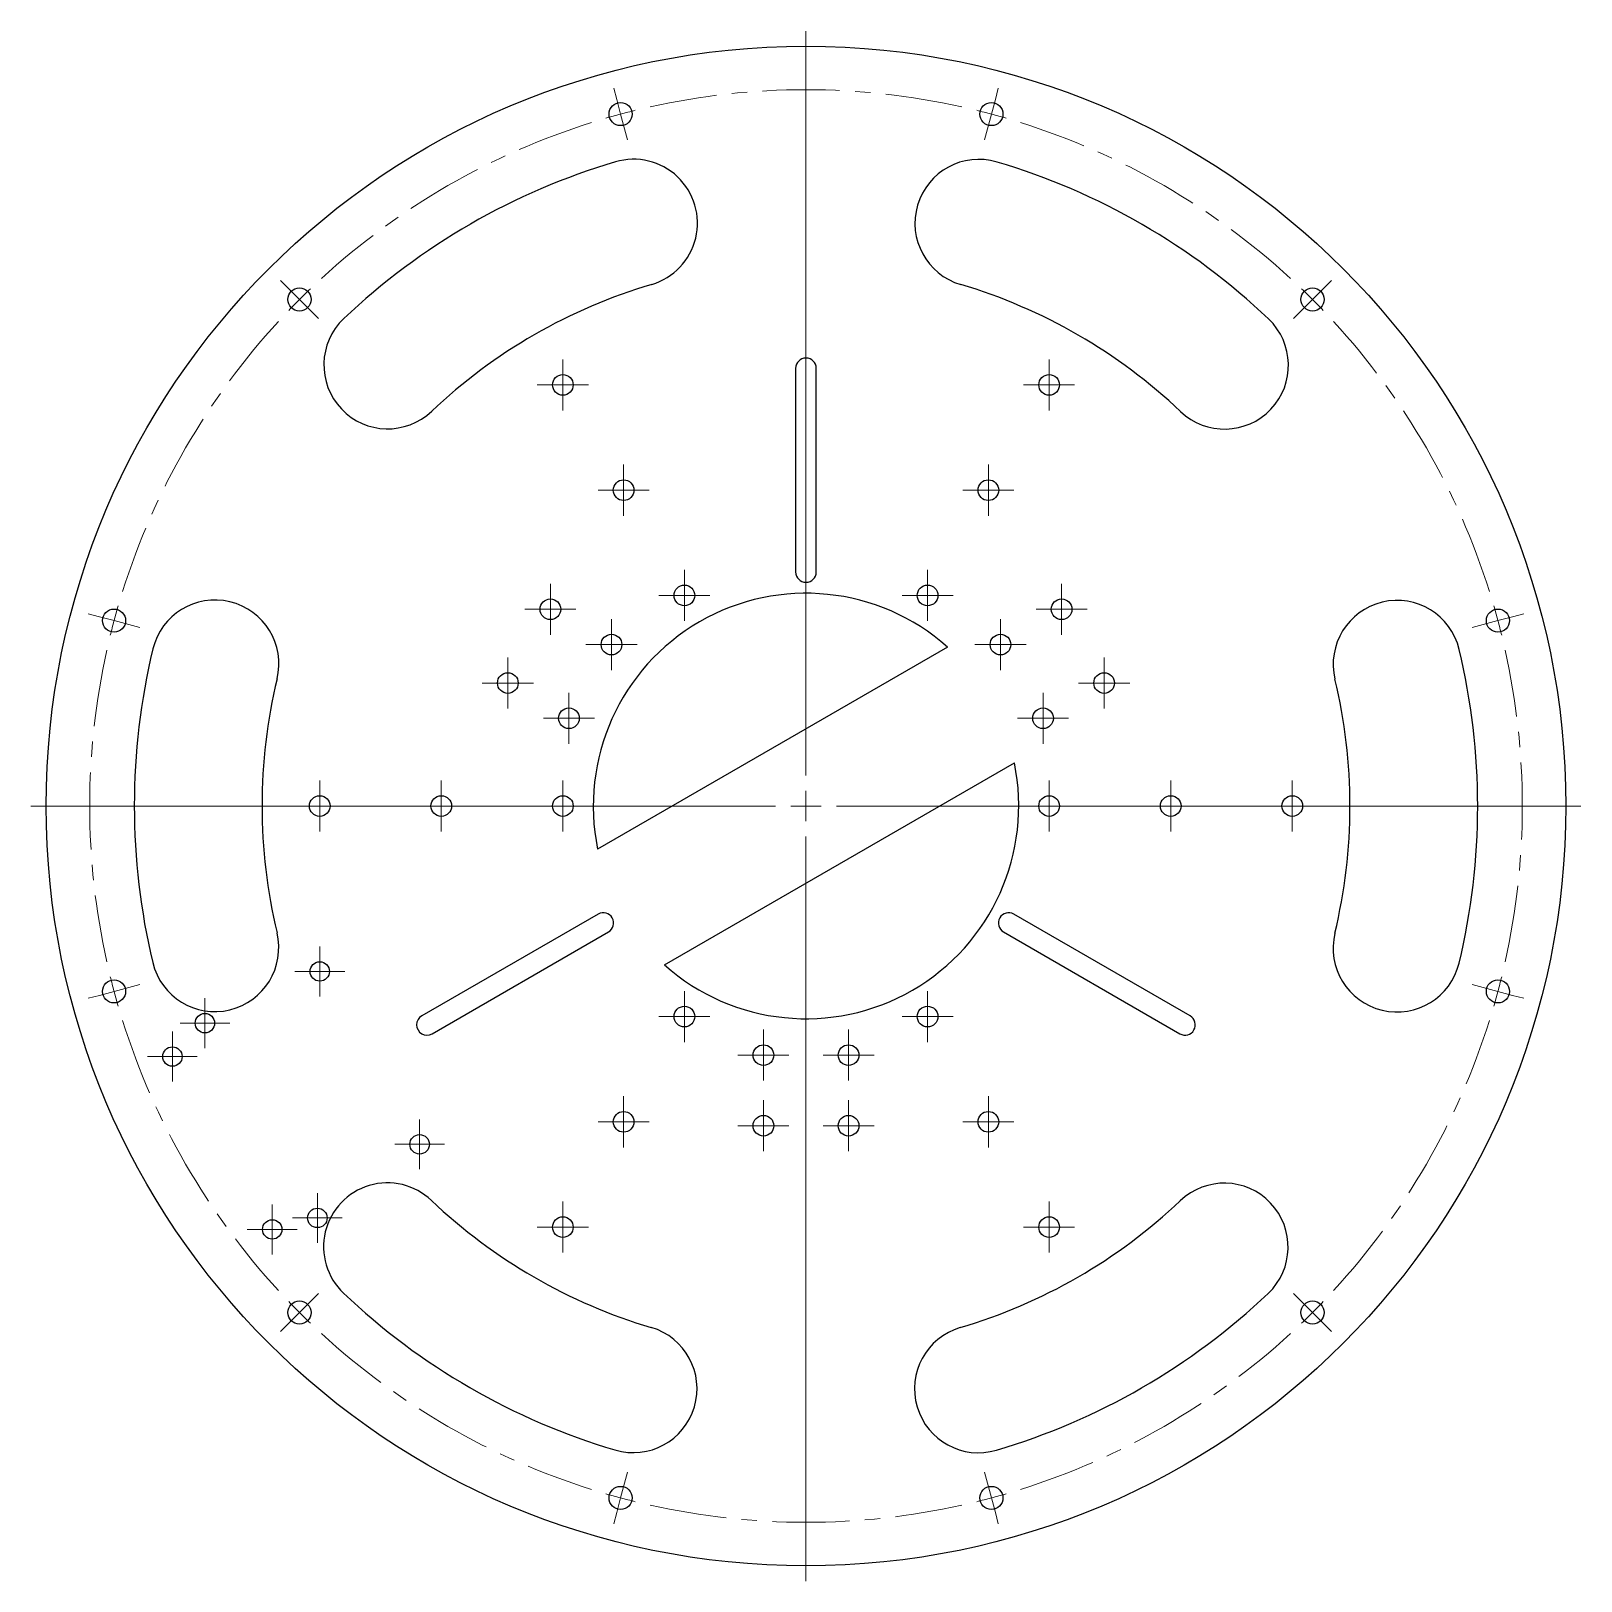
# Paper-space layout 'Sheet1' of a CAD drawing. Header units: millimetres. Extents: x 144 to 654, y 181 to 691.
import ezdxf

# ---------------------------------------------------------------- set-up
doc = ezdxf.new("R2010")
doc.units = ezdxf.units.MM
doc.header["$LTSCALE"] = 2
doc.linetypes.add('CENTERX2', pattern=[20.32, 12.7, -2.54, 2.54, -2.54])

# ---------------------------------------------------------------- blocks, each defined once
blk = doc.blocks.new('SW_CENTERMARKSYMBOL_0')
at = {"color": 0, "linetype": 'Continuous', "lineweight": 18}
for p, q in [((-228.95, 399.15), (-229.94, 402.82)), ((-227.66, 394.32), (-228.95, 399.15)), ((-166.66, 176.66), (-166.66, 399.32)), ((-105.66, 394.32), (-104.36, 399.15)), ((-104.36, 399.15), (-103.38, 402.82)), ((-227.66, 394.32), (-226.37, 389.49)), ((-105.66, 394.32), (-106.95, 389.49)), ((-226.37, 389.49), (-225.38, 385.82)), ((-106.95, 389.49), (-107.94, 385.82)), ((-336.85, 336.85), (-339.54, 339.54)), ((-333.32, 333.32), (-336.85, 336.85)), ((0, 333.32), (3.54, 336.85)), ((3.54, 336.85), (6.22, 339.54)), ((-333.32, 333.32), (-329.78, 329.78)), ((0, 333.32), (-3.54, 329.78)), ((-329.78, 329.78), (-327.1, 327.1)), ((-3.54, 329.78), (-6.22, 327.1)), ((-399.15, 228.95), (-402.82, 229.94)), ((65.83, 228.95), (69.5, 229.94)), ((-394.32, 227.66), (-399.15, 228.95)), ((-394.32, 227.66), (-389.49, 226.37)), ((-389.49, 226.37), (-385.82, 225.38)), ((56.17, 226.37), (52.5, 225.38)), ((61, 227.66), (56.17, 226.37)), ((61, 227.66), (65.83, 228.95)), ((-166.66, 166.66), (-166.66, 171.66)), ((-176.66, 166.66), (-399.32, 166.66)), ((-166.66, 166.66), (-171.66, 166.66)), ((-166.66, 166.66), (-166.66, 161.66)), ((-166.66, 166.66), (-161.66, 166.66)), ((-156.66, 166.66), (66, 166.66)), ((-166.66, 156.66), (-166.66, -66)), ((-389.49, 106.95), (-385.82, 107.94)), ((56.17, 106.95), (52.5, 107.94)), ((-399.15, 104.36), (-402.82, 103.38)), ((-394.32, 105.66), (-399.15, 104.36)), ((-394.32, 105.66), (-389.49, 106.95)), ((61, 105.66), (56.17, 106.95)), ((61, 105.66), (65.83, 104.36)), ((65.83, 104.36), (69.5, 103.38)), ((-329.78, 3.54), (-327.1, 6.22)), ((-3.54, 3.54), (-6.22, 6.22)), ((-333.32, 0), (-336.85, -3.54)), ((-333.32, 0), (-329.78, 3.54)), ((0, 0), (-3.54, 3.54)), ((0, 0), (3.54, -3.54)), ((-336.85, -3.54), (-339.54, -6.22)), ((3.54, -3.54), (6.22, -6.22)), ((-226.37, -56.17), (-225.38, -52.5)), ((-106.95, -56.17), (-107.94, -52.5)), ((-227.66, -61), (-228.95, -65.83)), ((-227.66, -61), (-226.37, -56.17)), ((-105.66, -61), (-106.95, -56.17)), ((-105.66, -61), (-104.36, -65.83)), ((-228.95, -65.83), (-229.94, -69.5)), ((-104.36, -65.83), (-103.38, -69.5))]:
    blk.add_line(p, q, dxfattribs=at)
at = {"color": 0, "linetype": 'CENTERX2', "lineweight": 0}
for start, end in [(77.431, 102.569), (107.431, 132.569), (47.431, 72.569), (137.431, 162.569), (17.431, 42.569), (167.431, 192.569), (347.431, 12.569), (197.431, 222.569), (317.431, 342.569), (227.431, 252.569), (287.431, 312.569), (257.431, 282.569)]:
    blk.add_arc((-166.66, 166.66), 235.69, start, end, dxfattribs=at)
at = {"color": 0, "linetype": 'Continuous', "lineweight": 0}
for start, end in [(105, 106.2155), (103.7845, 105), (75, 76.2155), (73.7845, 75), (133.7845, 135), (45, 46.2155), (135, 136.2155), (43.7845, 45), (163.7845, 165), (15, 16.2155), (165, 166.2155), (13.7845, 15), (193.7845, 195), (345, 346.2155), (195, 196.2155), (343.7845, 345), (223.7845, 225), (225, 226.2155), (313.7845, 315), (315, 316.2155), (253.7845, 255), (255, 256.2155), (283.7845, 285), (285, 286.2155)]:
    blk.add_arc((-166.66, 166.66), 235.69, start, end, dxfattribs=at)
blk = doc.blocks.new('SW_CENTERMARKSYMBOL_1')
at = {"color": 0, "linetype": 'Continuous', "lineweight": 18}
for p, q in [((0, 10), (0, 255)), ((-10, 0), (-255, 0)), ((0, 0), (-5, 0)), ((0, 0), (0, 5)), ((0, 0), (0, -5)), ((0, 0), (5, 0)), ((10, 0), (255, 0)), ((0, -10), (0, -255))]:
    blk.add_line(p, q, dxfattribs=at)
blk = doc.blocks.new('SW_CENTERMARKSYMBOL_2')
at = {"color": 0, "linetype": 'Continuous', "lineweight": 18}
for p, q in [((0, 5), (0, 8.4)), ((-5, 0), (-8.4, 0)), ((0, 0), (-5, 0)), ((0, 0), (0, 5)), ((0, 0), (0, -5)), ((0, 0), (5, 0)), ((5, 0), (8.4, 0)), ((0, -5), (0, -8.4))]:
    blk.add_line(p, q, dxfattribs=at)
blk = doc.blocks.new('SW_CENTERMARKSYMBOL_3')
at = {"color": 0, "linetype": 'Continuous', "lineweight": 18}
for p, q in [((0, 5), (0, 8.4)), ((-5, 0), (-8.4, 0)), ((0, 0), (-5, 0)), ((0, 0), (0, 5)), ((0, 0), (0, -5)), ((0, 0), (5, 0)), ((5, 0), (8.4, 0)), ((0, -5), (0, -8.4))]:
    blk.add_line(p, q, dxfattribs=at)
blk = doc.blocks.new('SW_CENTERMARKSYMBOL_4')
at = {"color": 0, "linetype": 'Continuous', "lineweight": 18}
for p, q in [((0, 5), (0, 8.4)), ((-5, 0), (-8.4, 0)), ((0, 0), (-5, 0)), ((0, 0), (0, 5)), ((0, 0), (0, -5)), ((0, 0), (5, 0)), ((5, 0), (8.4, 0)), ((0, -5), (0, -8.4))]:
    blk.add_line(p, q, dxfattribs=at)
blk = doc.blocks.new('SW_CENTERMARKSYMBOL_5')
at = {"color": 0, "linetype": 'Continuous', "lineweight": 18}
for p, q in [((0, 5), (0, 8.4)), ((-5, 0), (-8.4, 0)), ((0, 0), (-5, 0)), ((0, 0), (0, 5)), ((0, 0), (0, -5)), ((0, 0), (5, 0)), ((5, 0), (8.4, 0)), ((0, -5), (0, -8.4))]:
    blk.add_line(p, q, dxfattribs=at)
blk = doc.blocks.new('SW_CENTERMARKSYMBOL_6')
at = {"color": 0, "linetype": 'Continuous', "lineweight": 18}
for p, q in [((0, 5), (0, 8.4)), ((-5, 0), (-8.4, 0)), ((0, 0), (-5, 0)), ((0, 0), (0, 5)), ((0, 0), (0, -5)), ((0, 0), (5, 0)), ((5, 0), (8.4, 0)), ((0, -5), (0, -8.4))]:
    blk.add_line(p, q, dxfattribs=at)
blk = doc.blocks.new('SW_CENTERMARKSYMBOL_7')
at = {"color": 0, "linetype": 'Continuous', "lineweight": 18}
for p, q in [((0, 5), (0, 8.4)), ((-5, 0), (-8.4, 0)), ((0, 0), (-5, 0)), ((0, 0), (0, 5)), ((0, 0), (0, -5)), ((0, 0), (5, 0)), ((5, 0), (8.4, 0)), ((0, -5), (0, -8.4))]:
    blk.add_line(p, q, dxfattribs=at)
blk = doc.blocks.new('SW_CENTERMARKSYMBOL_8')
at = {"color": 0, "linetype": 'Continuous', "lineweight": 18}
for p, q in [((0, 5), (0, 8.4)), ((-5, 0), (-8.4, 0)), ((0, 0), (-5, 0)), ((0, 0), (0, 5)), ((0, 0), (0, -5)), ((0, 0), (5, 0)), ((5, 0), (8.4, 0)), ((0, -5), (0, -8.4))]:
    blk.add_line(p, q, dxfattribs=at)
blk = doc.blocks.new('SW_CENTERMARKSYMBOL_9')
at = {"color": 0, "linetype": 'Continuous', "lineweight": 18}
for p, q in [((0, 5), (0, 8.4)), ((-5, 0), (-8.4, 0)), ((0, 0), (-5, 0)), ((0, 0), (0, 5)), ((0, 0), (0, -5)), ((0, 0), (5, 0)), ((5, 0), (8.4, 0)), ((0, -5), (0, -8.4))]:
    blk.add_line(p, q, dxfattribs=at)
blk = doc.blocks.new('SW_CENTERMARKSYMBOL_10')
at = {"color": 0, "linetype": 'Continuous', "lineweight": 18}
for p, q in [((0, 5), (0, 8.4)), ((-5, 0), (-8.4, 0)), ((0, 0), (-5, 0)), ((0, 0), (0, 5)), ((0, 0), (0, -5)), ((0, 0), (5, 0)), ((5, 0), (8.4, 0)), ((0, -5), (0, -8.4))]:
    blk.add_line(p, q, dxfattribs=at)
blk = doc.blocks.new('SW_CENTERMARKSYMBOL_11')
at = {"color": 0, "linetype": 'Continuous', "lineweight": 18}
for p, q in [((0, 5), (0, 8.4)), ((-5, 0), (-8.4, 0)), ((0, 0), (-5, 0)), ((0, 0), (0, 5)), ((0, 0), (0, -5)), ((0, 0), (5, 0)), ((5, 0), (8.4, 0)), ((0, -5), (0, -8.4))]:
    blk.add_line(p, q, dxfattribs=at)
blk = doc.blocks.new('SW_CENTERMARKSYMBOL_12')
at = {"color": 0, "linetype": 'Continuous', "lineweight": 18}
for p, q in [((0, 5), (0, 8.4)), ((-5, 0), (-8.4, 0)), ((0, 0), (-5, 0)), ((0, 0), (0, 5)), ((0, 0), (0, -5)), ((0, 0), (5, 0)), ((5, 0), (8.4, 0)), ((0, -5), (0, -8.4))]:
    blk.add_line(p, q, dxfattribs=at)
blk = doc.blocks.new('SW_CENTERMARKSYMBOL_13')
at = {"color": 0, "linetype": 'Continuous', "lineweight": 18}
for p, q in [((0, 5), (0, 8.4)), ((-5, 0), (-8.4, 0)), ((0, 0), (-5, 0)), ((0, 0), (0, 5)), ((0, 0), (0, -5)), ((0, 0), (5, 0)), ((5, 0), (8.4, 0)), ((0, -5), (0, -8.4))]:
    blk.add_line(p, q, dxfattribs=at)
blk = doc.blocks.new('SW_CENTERMARKSYMBOL_14')
at = {"color": 0, "linetype": 'Continuous', "lineweight": 18}
for p, q in [((0, 5), (0, 8.4)), ((-5, 0), (-8.4, 0)), ((0, 0), (-5, 0)), ((0, 0), (0, 5)), ((0, 0), (0, -5)), ((0, 0), (5, 0)), ((5, 0), (8.4, 0)), ((0, -5), (0, -8.4))]:
    blk.add_line(p, q, dxfattribs=at)
blk = doc.blocks.new('SW_CENTERMARKSYMBOL_15')
at = {"color": 0, "linetype": 'Continuous', "lineweight": 18}
for p, q in [((0, 5), (0, 8.4)), ((-5, 0), (-8.4, 0)), ((0, 0), (-5, 0)), ((0, 0), (0, 5)), ((0, 0), (0, -5)), ((0, 0), (5, 0)), ((5, 0), (8.4, 0)), ((0, -5), (0, -8.4))]:
    blk.add_line(p, q, dxfattribs=at)
blk = doc.blocks.new('SW_CENTERMARKSYMBOL_16')
at = {"color": 0, "linetype": 'Continuous', "lineweight": 18}
for p, q in [((0, 5), (0, 8.4)), ((-5, 0), (-8.4, 0)), ((0, 0), (-5, 0)), ((0, 0), (0, 5)), ((0, 0), (0, -5)), ((0, 0), (5, 0)), ((5, 0), (8.4, 0)), ((0, -5), (0, -8.4))]:
    blk.add_line(p, q, dxfattribs=at)
blk = doc.blocks.new('SW_CENTERMARKSYMBOL_17')
at = {"color": 0, "linetype": 'Continuous', "lineweight": 18}
for p, q in [((0, 5), (0, 8.4)), ((-5, 0), (-8.4, 0)), ((0, 0), (-5, 0)), ((0, 0), (0, 5)), ((0, 0), (0, -5)), ((0, 0), (5, 0)), ((5, 0), (8.4, 0)), ((0, -5), (0, -8.4))]:
    blk.add_line(p, q, dxfattribs=at)
blk = doc.blocks.new('SW_CENTERMARKSYMBOL_18')
at = {"color": 0, "linetype": 'Continuous', "lineweight": 18}
for p, q in [((0, 5), (0, 8.4)), ((-5, 0), (-8.4, 0)), ((0, 0), (-5, 0)), ((0, 0), (0, 5)), ((0, 0), (0, -5)), ((0, 0), (5, 0)), ((5, 0), (8.4, 0)), ((0, -5), (0, -8.4))]:
    blk.add_line(p, q, dxfattribs=at)
blk = doc.blocks.new('SW_CENTERMARKSYMBOL_19')
at = {"color": 0, "linetype": 'Continuous', "lineweight": 18}
for p, q in [((0, 5), (0, 8.4)), ((-5, 0), (-8.4, 0)), ((0, 0), (-5, 0)), ((0, 0), (0, 5)), ((0, 0), (0, -5)), ((0, 0), (5, 0)), ((5, 0), (8.4, 0)), ((0, -5), (0, -8.4))]:
    blk.add_line(p, q, dxfattribs=at)
blk = doc.blocks.new('SW_CENTERMARKSYMBOL_20')
at = {"color": 0, "linetype": 'Continuous', "lineweight": 18}
for p, q in [((0, 5), (0, 8.2)), ((-5, 0), (-8.2, 0)), ((0, 0), (-5, 0)), ((0, 0), (0, 5)), ((0, 0), (0, -5)), ((0, 0), (5, 0)), ((5, 0), (8.2, 0)), ((0, -5), (0, -8.2))]:
    blk.add_line(p, q, dxfattribs=at)
blk = doc.blocks.new('SW_CENTERMARKSYMBOL_21')
at = {"color": 0, "linetype": 'Continuous', "lineweight": 18}
for p, q in [((0, 5), (0, 8.2)), ((-5, 0), (-8.2, 0)), ((0, 0), (-5, 0)), ((0, 0), (0, 5)), ((0, 0), (0, -5)), ((0, 0), (5, 0)), ((5, 0), (8.2, 0)), ((0, -5), (0, -8.2))]:
    blk.add_line(p, q, dxfattribs=at)
blk = doc.blocks.new('SW_CENTERMARKSYMBOL_22')
at = {"color": 0, "linetype": 'Continuous', "lineweight": 18}
for p, q in [((0, 5), (0, 8.2)), ((-5, 0), (-8.2, 0)), ((0, 0), (-5, 0)), ((0, 0), (0, 5)), ((0, 0), (0, -5)), ((0, 0), (5, 0)), ((5, 0), (8.2, 0)), ((0, -5), (0, -8.2))]:
    blk.add_line(p, q, dxfattribs=at)
blk = doc.blocks.new('SW_CENTERMARKSYMBOL_23')
at = {"color": 0, "linetype": 'Continuous', "lineweight": 18}
for p, q in [((0, 5), (0, 8.2)), ((-5, 0), (-8.2, 0)), ((0, 0), (-5, 0)), ((0, 0), (0, 5)), ((0, 0), (0, -5)), ((0, 0), (5, 0)), ((5, 0), (8.2, 0)), ((0, -5), (0, -8.2))]:
    blk.add_line(p, q, dxfattribs=at)
blk = doc.blocks.new('SW_CENTERMARKSYMBOL_24')
at = {"color": 0, "linetype": 'Continuous', "lineweight": 18}
for p, q in [((0, 5), (0, 8.2)), ((-5, 0), (-8.2, 0)), ((0, 0), (-5, 0)), ((0, 0), (0, 5)), ((0, 0), (0, -5)), ((0, 0), (5, 0)), ((5, 0), (8.2, 0)), ((0, -5), (0, -8.2))]:
    blk.add_line(p, q, dxfattribs=at)
blk = doc.blocks.new('SW_CENTERMARKSYMBOL_25')
at = {"color": 0, "linetype": 'Continuous', "lineweight": 18}
for p, q in [((0, 5), (0, 8.2)), ((-5, 0), (-8.2, 0)), ((0, 0), (-5, 0)), ((0, 0), (0, 5)), ((0, 0), (0, -5)), ((0, 0), (5, 0)), ((5, 0), (8.2, 0)), ((0, -5), (0, -8.2))]:
    blk.add_line(p, q, dxfattribs=at)
blk = doc.blocks.new('SW_CENTERMARKSYMBOL_26')
at = {"color": 0, "linetype": 'Continuous', "lineweight": 18}
for p, q in [((0, 5), (0, 8.4)), ((-5, 0), (-8.4, 0)), ((0, 0), (-5, 0)), ((0, 0), (0, 5)), ((0, 0), (0, -5)), ((0, 0), (5, 0)), ((5, 0), (8.4, 0)), ((0, -5), (0, -8.4))]:
    blk.add_line(p, q, dxfattribs=at)
blk = doc.blocks.new('SW_CENTERMARKSYMBOL_27')
at = {"color": 0, "linetype": 'Continuous', "lineweight": 18}
for p, q in [((0, 5), (0, 8.4)), ((-5, 0), (-8.4, 0)), ((0, 0), (-5, 0)), ((0, 0), (0, 5)), ((0, 0), (0, -5)), ((0, 0), (5, 0)), ((5, 0), (8.4, 0)), ((0, -5), (0, -8.4))]:
    blk.add_line(p, q, dxfattribs=at)
blk = doc.blocks.new('SW_CENTERMARKSYMBOL_28')
at = {"color": 0, "linetype": 'Continuous', "lineweight": 18}
for p, q in [((0, 5), (0, 8.4)), ((-5, 0), (-8.4, 0)), ((0, 0), (-5, 0)), ((0, 0), (0, 5)), ((0, 0), (0, -5)), ((0, 0), (5, 0)), ((5, 0), (8.4, 0)), ((0, -5), (0, -8.4))]:
    blk.add_line(p, q, dxfattribs=at)
blk = doc.blocks.new('SW_CENTERMARKSYMBOL_29')
at = {"color": 0, "linetype": 'Continuous', "lineweight": 18}
for p, q in [((0, 5), (0, 8.4)), ((-5, 0), (-8.4, 0)), ((0, 0), (-5, 0)), ((0, 0), (0, 5)), ((0, 0), (0, -5)), ((0, 0), (5, 0)), ((5, 0), (8.4, 0)), ((0, -5), (0, -8.4))]:
    blk.add_line(p, q, dxfattribs=at)
blk = doc.blocks.new('SW_CENTERMARKSYMBOL_30')
at = {"color": 0, "linetype": 'Continuous', "lineweight": 18}
for p, q in [((0, 5), (0, 8.4)), ((-5, 0), (-8.4, 0)), ((0, 0), (-5, 0)), ((0, 0), (0, 5)), ((0, 0), (0, -5)), ((0, 0), (5, 0)), ((5, 0), (8.4, 0)), ((0, -5), (0, -8.4))]:
    blk.add_line(p, q, dxfattribs=at)
blk = doc.blocks.new('SW_CENTERMARKSYMBOL_31')
at = {"color": 0, "linetype": 'Continuous', "lineweight": 18}
for p, q in [((0, 5), (0, 8.4)), ((-5, 0), (-8.4, 0)), ((0, 0), (-5, 0)), ((0, 0), (0, 5)), ((0, 0), (0, -5)), ((0, 0), (5, 0)), ((5, 0), (8.4, 0)), ((0, -5), (0, -8.4))]:
    blk.add_line(p, q, dxfattribs=at)
blk = doc.blocks.new('SW_CENTERMARKSYMBOL_32')
at = {"color": 0, "linetype": 'Continuous', "lineweight": 18}
for p, q in [((0, 5), (0, 8.4)), ((-5, 0), (-8.4, 0)), ((0, 0), (-5, 0)), ((0, 0), (0, 5)), ((0, 0), (0, -5)), ((0, 0), (5, 0)), ((5, 0), (8.4, 0)), ((0, -5), (0, -8.4))]:
    blk.add_line(p, q, dxfattribs=at)
blk = doc.blocks.new('SW_CENTERMARKSYMBOL_33')
at = {"color": 0, "linetype": 'Continuous', "lineweight": 18}
for p, q in [((0, 5), (0, 8.4)), ((-5, 0), (-8.4, 0)), ((0, 0), (-5, 0)), ((0, 0), (0, 5)), ((0, 0), (0, -5)), ((0, 0), (5, 0)), ((5, 0), (8.4, 0)), ((0, -5), (0, -8.4))]:
    blk.add_line(p, q, dxfattribs=at)
blk = doc.blocks.new('SW_CENTERMARKSYMBOL_34')
at = {"color": 0, "linetype": 'Continuous', "lineweight": 18}
for p, q in [((0, 5), (0, 8.4)), ((-5, 0), (-8.4, 0)), ((0, 0), (-5, 0)), ((0, 0), (0, 5)), ((0, 0), (0, -5)), ((0, 0), (5, 0)), ((5, 0), (8.4, 0)), ((0, -5), (0, -8.4))]:
    blk.add_line(p, q, dxfattribs=at)
blk = doc.blocks.new('SW_CENTERMARKSYMBOL_35')
at = {"color": 0, "linetype": 'Continuous', "lineweight": 18}
for p, q in [((0, 5), (0, 8.4)), ((-5, 0), (-8.4, 0)), ((0, 0), (-5, 0)), ((0, 0), (0, 5)), ((0, 0), (0, -5)), ((0, 0), (5, 0)), ((5, 0), (8.4, 0)), ((0, -5), (0, -8.4))]:
    blk.add_line(p, q, dxfattribs=at)
blk = doc.blocks.new('SW_CENTERMARKSYMBOL_36')
at = {"color": 0, "linetype": 'Continuous', "lineweight": 18}
for p, q in [((0, 5), (0, 8.4)), ((-5, 0), (-8.4, 0)), ((0, 0), (-5, 0)), ((0, 0), (0, 5)), ((0, 0), (0, -5)), ((0, 0), (5, 0)), ((5, 0), (8.4, 0)), ((0, -5), (0, -8.4))]:
    blk.add_line(p, q, dxfattribs=at)
blk = doc.blocks.new('SW_CENTERMARKSYMBOL_37')
at = {"color": 0, "linetype": 'Continuous', "lineweight": 18}
for p, q in [((0, 5), (0, 8.4)), ((-5, 0), (-8.4, 0)), ((0, 0), (-5, 0)), ((0, 0), (0, 5)), ((0, 0), (0, -5)), ((0, 0), (5, 0)), ((5, 0), (8.4, 0)), ((0, -5), (0, -8.4))]:
    blk.add_line(p, q, dxfattribs=at)
blk = doc.blocks.new('SW_CENTERMARKSYMBOL_38')
at = {"color": 0, "linetype": 'Continuous', "lineweight": 18}
for p, q in [((-228.95, 399.15), (-229.94, 402.82)), ((-227.66, 394.32), (-228.95, 399.15)), ((-166.66, 176.66), (-166.66, 399.32)), ((-105.66, 394.32), (-104.36, 399.15)), ((-104.36, 399.15), (-103.38, 402.82)), ((-227.66, 394.32), (-226.37, 389.49)), ((-105.66, 394.32), (-106.95, 389.49)), ((-226.37, 389.49), (-225.38, 385.82)), ((-106.95, 389.49), (-107.94, 385.82)), ((-336.85, 336.85), (-339.54, 339.54)), ((-333.32, 333.32), (-336.85, 336.85)), ((0, 333.32), (3.54, 336.85)), ((3.54, 336.85), (6.22, 339.54)), ((-333.32, 333.32), (-329.78, 329.78)), ((0, 333.32), (-3.54, 329.78)), ((-329.78, 329.78), (-327.1, 327.1)), ((-3.54, 329.78), (-6.22, 327.1)), ((-399.15, 228.95), (-402.82, 229.94)), ((65.83, 228.95), (69.5, 229.94)), ((-394.32, 227.66), (-399.15, 228.95)), ((-394.32, 227.66), (-389.49, 226.37)), ((-389.49, 226.37), (-385.82, 225.38)), ((56.17, 226.37), (52.5, 225.38)), ((61, 227.66), (56.17, 226.37)), ((61, 227.66), (65.83, 228.95)), ((-166.66, 166.66), (-166.66, 171.66)), ((-176.66, 166.66), (-399.32, 166.66)), ((-166.66, 166.66), (-171.66, 166.66)), ((-166.66, 166.66), (-166.66, 161.66)), ((-166.66, 166.66), (-161.66, 166.66)), ((-156.66, 166.66), (66, 166.66)), ((-166.66, 156.66), (-166.66, -66)), ((-389.49, 106.95), (-385.82, 107.94)), ((56.17, 106.95), (52.5, 107.94)), ((-399.15, 104.36), (-402.82, 103.38)), ((-394.32, 105.66), (-399.15, 104.36)), ((-394.32, 105.66), (-389.49, 106.95)), ((61, 105.66), (56.17, 106.95)), ((61, 105.66), (65.83, 104.36)), ((65.83, 104.36), (69.5, 103.38)), ((-329.78, 3.54), (-327.1, 6.22)), ((-3.54, 3.54), (-6.22, 6.22)), ((-333.32, 0), (-336.85, -3.54)), ((-333.32, 0), (-329.78, 3.54)), ((0, 0), (-3.54, 3.54)), ((0, 0), (3.54, -3.54)), ((-336.85, -3.54), (-339.54, -6.22)), ((3.54, -3.54), (6.22, -6.22)), ((-226.37, -56.17), (-225.38, -52.5)), ((-106.95, -56.17), (-107.94, -52.5)), ((-227.66, -61), (-228.95, -65.83)), ((-227.66, -61), (-226.37, -56.17)), ((-105.66, -61), (-106.95, -56.17)), ((-105.66, -61), (-104.36, -65.83)), ((-228.95, -65.83), (-229.94, -69.5)), ((-104.36, -65.83), (-103.38, -69.5))]:
    blk.add_line(p, q, dxfattribs=at)
at = {"color": 0, "linetype": 'CENTERX2', "lineweight": 0}
for start, end in [(77.431, 102.569), (107.431, 132.569), (47.431, 72.569), (137.431, 162.569), (17.431, 42.569), (167.431, 192.569), (347.431, 12.569), (197.431, 222.569), (317.431, 342.569), (227.431, 252.569), (287.431, 312.569), (257.431, 282.569)]:
    blk.add_arc((-166.66, 166.66), 235.69, start, end, dxfattribs=at)
at = {"color": 0, "linetype": 'Continuous', "lineweight": 0}
for start, end in [(105, 106.2155), (103.7845, 105), (75, 76.2155), (73.7845, 75), (133.7845, 135), (45, 46.2155), (135, 136.2155), (43.7845, 45), (163.7845, 165), (15, 16.2155), (165, 166.2155), (13.7845, 15), (193.7845, 195), (345, 346.2155), (195, 196.2155), (343.7845, 345), (223.7845, 225), (225, 226.2155), (313.7845, 315), (315, 316.2155), (253.7845, 255), (255, 256.2155), (283.7845, 285), (285, 286.2155)]:
    blk.add_arc((-166.66, 166.66), 235.69, start, end, dxfattribs=at)
blk = doc.blocks.new('SW_CENTERMARKSYMBOL_39')
at = {"color": 0, "linetype": 'Continuous', "lineweight": 18}
for p, q in [((0, 10), (0, 255)), ((-10, 0), (-255, 0)), ((0, 0), (-5, 0)), ((0, 0), (0, 5)), ((0, 0), (0, -5)), ((0, 0), (5, 0)), ((10, 0), (255, 0)), ((0, -10), (0, -255))]:
    blk.add_line(p, q, dxfattribs=at)
blk = doc.blocks.new('SW_CENTERMARKSYMBOL_40')
at = {"color": 0, "linetype": 'Continuous', "lineweight": 18}
for p, q in [((0, 5), (0, 8.4)), ((-5, 0), (-8.4, 0)), ((0, 0), (-5, 0)), ((0, 0), (0, 5)), ((0, 0), (0, -5)), ((0, 0), (5, 0)), ((5, 0), (8.4, 0)), ((0, -5), (0, -8.4))]:
    blk.add_line(p, q, dxfattribs=at)
blk = doc.blocks.new('SW_CENTERMARKSYMBOL_41')
at = {"color": 0, "linetype": 'Continuous', "lineweight": 18}
for p, q in [((0, 5), (0, 8.4)), ((-5, 0), (-8.4, 0)), ((0, 0), (-5, 0)), ((0, 0), (0, 5)), ((0, 0), (0, -5)), ((0, 0), (5, 0)), ((5, 0), (8.4, 0)), ((0, -5), (0, -8.4))]:
    blk.add_line(p, q, dxfattribs=at)
blk = doc.blocks.new('SW_CENTERMARKSYMBOL_42')
at = {"color": 0, "linetype": 'Continuous', "lineweight": 18}
for p, q in [((0, 5), (0, 8.4)), ((-5, 0), (-8.4, 0)), ((0, 0), (-5, 0)), ((0, 0), (0, 5)), ((0, 0), (0, -5)), ((0, 0), (5, 0)), ((5, 0), (8.4, 0)), ((0, -5), (0, -8.4))]:
    blk.add_line(p, q, dxfattribs=at)
blk = doc.blocks.new('SW_CENTERMARKSYMBOL_43')
at = {"color": 0, "linetype": 'Continuous', "lineweight": 18}
for p, q in [((0, 5), (0, 8.4)), ((-5, 0), (-8.4, 0)), ((0, 0), (-5, 0)), ((0, 0), (0, 5)), ((0, 0), (0, -5)), ((0, 0), (5, 0)), ((5, 0), (8.4, 0)), ((0, -5), (0, -8.4))]:
    blk.add_line(p, q, dxfattribs=at)
blk = doc.blocks.new('SW_CENTERMARKSYMBOL_44')
at = {"color": 0, "linetype": 'Continuous', "lineweight": 18}
for p, q in [((0, 5), (0, 8.4)), ((-5, 0), (-8.4, 0)), ((0, 0), (-5, 0)), ((0, 0), (0, 5)), ((0, 0), (0, -5)), ((0, 0), (5, 0)), ((5, 0), (8.4, 0)), ((0, -5), (0, -8.4))]:
    blk.add_line(p, q, dxfattribs=at)
blk = doc.blocks.new('SW_CENTERMARKSYMBOL_45')
at = {"color": 0, "linetype": 'Continuous', "lineweight": 18}
for p, q in [((0, 5), (0, 8.4)), ((-5, 0), (-8.4, 0)), ((0, 0), (-5, 0)), ((0, 0), (0, 5)), ((0, 0), (0, -5)), ((0, 0), (5, 0)), ((5, 0), (8.4, 0)), ((0, -5), (0, -8.4))]:
    blk.add_line(p, q, dxfattribs=at)
blk = doc.blocks.new('SW_CENTERMARKSYMBOL_46')
at = {"color": 0, "linetype": 'Continuous', "lineweight": 18}
for p, q in [((0, 5), (0, 8.4)), ((-5, 0), (-8.4, 0)), ((0, 0), (-5, 0)), ((0, 0), (0, 5)), ((0, 0), (0, -5)), ((0, 0), (5, 0)), ((5, 0), (8.4, 0)), ((0, -5), (0, -8.4))]:
    blk.add_line(p, q, dxfattribs=at)
blk = doc.blocks.new('SW_CENTERMARKSYMBOL_47')
at = {"color": 0, "linetype": 'Continuous', "lineweight": 18}
for p, q in [((0, 5), (0, 8.4)), ((-5, 0), (-8.4, 0)), ((0, 0), (-5, 0)), ((0, 0), (0, 5)), ((0, 0), (0, -5)), ((0, 0), (5, 0)), ((5, 0), (8.4, 0)), ((0, -5), (0, -8.4))]:
    blk.add_line(p, q, dxfattribs=at)
blk = doc.blocks.new('SW_CENTERMARKSYMBOL_48')
at = {"color": 0, "linetype": 'Continuous', "lineweight": 18}
for p, q in [((0, 5), (0, 8.4)), ((-5, 0), (-8.4, 0)), ((0, 0), (-5, 0)), ((0, 0), (0, 5)), ((0, 0), (0, -5)), ((0, 0), (5, 0)), ((5, 0), (8.4, 0)), ((0, -5), (0, -8.4))]:
    blk.add_line(p, q, dxfattribs=at)
blk = doc.blocks.new('SW_CENTERMARKSYMBOL_49')
at = {"color": 0, "linetype": 'Continuous', "lineweight": 18}
for p, q in [((0, 5), (0, 8.4)), ((-5, 0), (-8.4, 0)), ((0, 0), (-5, 0)), ((0, 0), (0, 5)), ((0, 0), (0, -5)), ((0, 0), (5, 0)), ((5, 0), (8.4, 0)), ((0, -5), (0, -8.4))]:
    blk.add_line(p, q, dxfattribs=at)
blk = doc.blocks.new('SW_CENTERMARKSYMBOL_50')
at = {"color": 0, "linetype": 'Continuous', "lineweight": 18}
for p, q in [((0, 5), (0, 8.4)), ((-5, 0), (-8.4, 0)), ((0, 0), (-5, 0)), ((0, 0), (0, 5)), ((0, 0), (0, -5)), ((0, 0), (5, 0)), ((5, 0), (8.4, 0)), ((0, -5), (0, -8.4))]:
    blk.add_line(p, q, dxfattribs=at)
blk = doc.blocks.new('SW_CENTERMARKSYMBOL_51')
at = {"color": 0, "linetype": 'Continuous', "lineweight": 18}
for p, q in [((0, 5), (0, 8.4)), ((-5, 0), (-8.4, 0)), ((0, 0), (-5, 0)), ((0, 0), (0, 5)), ((0, 0), (0, -5)), ((0, 0), (5, 0)), ((5, 0), (8.4, 0)), ((0, -5), (0, -8.4))]:
    blk.add_line(p, q, dxfattribs=at)
blk = doc.blocks.new('SW_CENTERMARKSYMBOL_52')
at = {"color": 0, "linetype": 'Continuous', "lineweight": 18}
for p, q in [((0, 5), (0, 8.4)), ((-5, 0), (-8.4, 0)), ((0, 0), (-5, 0)), ((0, 0), (0, 5)), ((0, 0), (0, -5)), ((0, 0), (5, 0)), ((5, 0), (8.4, 0)), ((0, -5), (0, -8.4))]:
    blk.add_line(p, q, dxfattribs=at)
blk = doc.blocks.new('SW_CENTERMARKSYMBOL_53')
at = {"color": 0, "linetype": 'Continuous', "lineweight": 18}
for p, q in [((0, 5), (0, 8.4)), ((-5, 0), (-8.4, 0)), ((0, 0), (-5, 0)), ((0, 0), (0, 5)), ((0, 0), (0, -5)), ((0, 0), (5, 0)), ((5, 0), (8.4, 0)), ((0, -5), (0, -8.4))]:
    blk.add_line(p, q, dxfattribs=at)
blk = doc.blocks.new('SW_CENTERMARKSYMBOL_54')
at = {"color": 0, "linetype": 'Continuous', "lineweight": 18}
for p, q in [((0, 5), (0, 8.4)), ((-5, 0), (-8.4, 0)), ((0, 0), (-5, 0)), ((0, 0), (0, 5)), ((0, 0), (0, -5)), ((0, 0), (5, 0)), ((5, 0), (8.4, 0)), ((0, -5), (0, -8.4))]:
    blk.add_line(p, q, dxfattribs=at)
blk = doc.blocks.new('SW_CENTERMARKSYMBOL_55')
at = {"color": 0, "linetype": 'Continuous', "lineweight": 18}
for p, q in [((0, 5), (0, 8.4)), ((-5, 0), (-8.4, 0)), ((0, 0), (-5, 0)), ((0, 0), (0, 5)), ((0, 0), (0, -5)), ((0, 0), (5, 0)), ((5, 0), (8.4, 0)), ((0, -5), (0, -8.4))]:
    blk.add_line(p, q, dxfattribs=at)
blk = doc.blocks.new('SW_CENTERMARKSYMBOL_56')
at = {"color": 0, "linetype": 'Continuous', "lineweight": 18}
for p, q in [((0, 5), (0, 8.4)), ((-5, 0), (-8.4, 0)), ((0, 0), (-5, 0)), ((0, 0), (0, 5)), ((0, 0), (0, -5)), ((0, 0), (5, 0)), ((5, 0), (8.4, 0)), ((0, -5), (0, -8.4))]:
    blk.add_line(p, q, dxfattribs=at)
blk = doc.blocks.new('SW_CENTERMARKSYMBOL_57')
at = {"color": 0, "linetype": 'Continuous', "lineweight": 18}
for p, q in [((0, 5), (0, 8.4)), ((-5, 0), (-8.4, 0)), ((0, 0), (-5, 0)), ((0, 0), (0, 5)), ((0, 0), (0, -5)), ((0, 0), (5, 0)), ((5, 0), (8.4, 0)), ((0, -5), (0, -8.4))]:
    blk.add_line(p, q, dxfattribs=at)
blk = doc.blocks.new('SW_CENTERMARKSYMBOL_58')
at = {"color": 0, "linetype": 'Continuous', "lineweight": 18}
for p, q in [((0, 5), (0, 8.2)), ((-5, 0), (-8.2, 0)), ((0, 0), (-5, 0)), ((0, 0), (0, 5)), ((0, 0), (0, -5)), ((0, 0), (5, 0)), ((5, 0), (8.2, 0)), ((0, -5), (0, -8.2))]:
    blk.add_line(p, q, dxfattribs=at)
blk = doc.blocks.new('SW_CENTERMARKSYMBOL_59')
at = {"color": 0, "linetype": 'Continuous', "lineweight": 18}
for p, q in [((0, 5), (0, 8.2)), ((-5, 0), (-8.2, 0)), ((0, 0), (-5, 0)), ((0, 0), (0, 5)), ((0, 0), (0, -5)), ((0, 0), (5, 0)), ((5, 0), (8.2, 0)), ((0, -5), (0, -8.2))]:
    blk.add_line(p, q, dxfattribs=at)
blk = doc.blocks.new('SW_CENTERMARKSYMBOL_60')
at = {"color": 0, "linetype": 'Continuous', "lineweight": 18}
for p, q in [((0, 5), (0, 8.2)), ((-5, 0), (-8.2, 0)), ((0, 0), (-5, 0)), ((0, 0), (0, 5)), ((0, 0), (0, -5)), ((0, 0), (5, 0)), ((5, 0), (8.2, 0)), ((0, -5), (0, -8.2))]:
    blk.add_line(p, q, dxfattribs=at)
blk = doc.blocks.new('SW_CENTERMARKSYMBOL_61')
at = {"color": 0, "linetype": 'Continuous', "lineweight": 18}
for p, q in [((0, 5), (0, 8.2)), ((-5, 0), (-8.2, 0)), ((0, 0), (-5, 0)), ((0, 0), (0, 5)), ((0, 0), (0, -5)), ((0, 0), (5, 0)), ((5, 0), (8.2, 0)), ((0, -5), (0, -8.2))]:
    blk.add_line(p, q, dxfattribs=at)
blk = doc.blocks.new('SW_CENTERMARKSYMBOL_62')
at = {"color": 0, "linetype": 'Continuous', "lineweight": 18}
for p, q in [((0, 5), (0, 8.2)), ((-5, 0), (-8.2, 0)), ((0, 0), (-5, 0)), ((0, 0), (0, 5)), ((0, 0), (0, -5)), ((0, 0), (5, 0)), ((5, 0), (8.2, 0)), ((0, -5), (0, -8.2))]:
    blk.add_line(p, q, dxfattribs=at)
blk = doc.blocks.new('SW_CENTERMARKSYMBOL_63')
at = {"color": 0, "linetype": 'Continuous', "lineweight": 18}
for p, q in [((0, 5), (0, 8.2)), ((-5, 0), (-8.2, 0)), ((0, 0), (-5, 0)), ((0, 0), (0, 5)), ((0, 0), (0, -5)), ((0, 0), (5, 0)), ((5, 0), (8.2, 0)), ((0, -5), (0, -8.2))]:
    blk.add_line(p, q, dxfattribs=at)
blk = doc.blocks.new('SW_CENTERMARKSYMBOL_64')
at = {"color": 0, "linetype": 'Continuous', "lineweight": 18}
for p, q in [((0, 5), (0, 8.4)), ((-5, 0), (-8.4, 0)), ((0, 0), (-5, 0)), ((0, 0), (0, 5)), ((0, 0), (0, -5)), ((0, 0), (5, 0)), ((5, 0), (8.4, 0)), ((0, -5), (0, -8.4))]:
    blk.add_line(p, q, dxfattribs=at)
blk = doc.blocks.new('SW_CENTERMARKSYMBOL_65')
at = {"color": 0, "linetype": 'Continuous', "lineweight": 18}
for p, q in [((0, 5), (0, 8.4)), ((-5, 0), (-8.4, 0)), ((0, 0), (-5, 0)), ((0, 0), (0, 5)), ((0, 0), (0, -5)), ((0, 0), (5, 0)), ((5, 0), (8.4, 0)), ((0, -5), (0, -8.4))]:
    blk.add_line(p, q, dxfattribs=at)
blk = doc.blocks.new('SW_CENTERMARKSYMBOL_66')
at = {"color": 0, "linetype": 'Continuous', "lineweight": 18}
for p, q in [((0, 5), (0, 8.4)), ((-5, 0), (-8.4, 0)), ((0, 0), (-5, 0)), ((0, 0), (0, 5)), ((0, 0), (0, -5)), ((0, 0), (5, 0)), ((5, 0), (8.4, 0)), ((0, -5), (0, -8.4))]:
    blk.add_line(p, q, dxfattribs=at)
blk = doc.blocks.new('SW_CENTERMARKSYMBOL_67')
at = {"color": 0, "linetype": 'Continuous', "lineweight": 18}
for p, q in [((0, 5), (0, 8.4)), ((-5, 0), (-8.4, 0)), ((0, 0), (-5, 0)), ((0, 0), (0, 5)), ((0, 0), (0, -5)), ((0, 0), (5, 0)), ((5, 0), (8.4, 0)), ((0, -5), (0, -8.4))]:
    blk.add_line(p, q, dxfattribs=at)
blk = doc.blocks.new('SW_CENTERMARKSYMBOL_68')
at = {"color": 0, "linetype": 'Continuous', "lineweight": 18}
for p, q in [((0, 5), (0, 8.4)), ((-5, 0), (-8.4, 0)), ((0, 0), (-5, 0)), ((0, 0), (0, 5)), ((0, 0), (0, -5)), ((0, 0), (5, 0)), ((5, 0), (8.4, 0)), ((0, -5), (0, -8.4))]:
    blk.add_line(p, q, dxfattribs=at)
blk = doc.blocks.new('SW_CENTERMARKSYMBOL_69')
at = {"color": 0, "linetype": 'Continuous', "lineweight": 18}
for p, q in [((0, 5), (0, 8.4)), ((-5, 0), (-8.4, 0)), ((0, 0), (-5, 0)), ((0, 0), (0, 5)), ((0, 0), (0, -5)), ((0, 0), (5, 0)), ((5, 0), (8.4, 0)), ((0, -5), (0, -8.4))]:
    blk.add_line(p, q, dxfattribs=at)
blk = doc.blocks.new('SW_CENTERMARKSYMBOL_70')
at = {"color": 0, "linetype": 'Continuous', "lineweight": 18}
for p, q in [((0, 5), (0, 8.4)), ((-5, 0), (-8.4, 0)), ((0, 0), (-5, 0)), ((0, 0), (0, 5)), ((0, 0), (0, -5)), ((0, 0), (5, 0)), ((5, 0), (8.4, 0)), ((0, -5), (0, -8.4))]:
    blk.add_line(p, q, dxfattribs=at)
blk = doc.blocks.new('SW_CENTERMARKSYMBOL_71')
at = {"color": 0, "linetype": 'Continuous', "lineweight": 18}
for p, q in [((0, 5), (0, 8.4)), ((-5, 0), (-8.4, 0)), ((0, 0), (-5, 0)), ((0, 0), (0, 5)), ((0, 0), (0, -5)), ((0, 0), (5, 0)), ((5, 0), (8.4, 0)), ((0, -5), (0, -8.4))]:
    blk.add_line(p, q, dxfattribs=at)
blk = doc.blocks.new('SW_CENTERMARKSYMBOL_72')
at = {"color": 0, "linetype": 'Continuous', "lineweight": 18}
for p, q in [((0, 5), (0, 8.4)), ((-5, 0), (-8.4, 0)), ((0, 0), (-5, 0)), ((0, 0), (0, 5)), ((0, 0), (0, -5)), ((0, 0), (5, 0)), ((5, 0), (8.4, 0)), ((0, -5), (0, -8.4))]:
    blk.add_line(p, q, dxfattribs=at)
blk = doc.blocks.new('SW_CENTERMARKSYMBOL_73')
at = {"color": 0, "linetype": 'Continuous', "lineweight": 18}
for p, q in [((0, 5), (0, 8.4)), ((-5, 0), (-8.4, 0)), ((0, 0), (-5, 0)), ((0, 0), (0, 5)), ((0, 0), (0, -5)), ((0, 0), (5, 0)), ((5, 0), (8.4, 0)), ((0, -5), (0, -8.4))]:
    blk.add_line(p, q, dxfattribs=at)
blk = doc.blocks.new('SW_CENTERMARKSYMBOL_74')
at = {"color": 0, "linetype": 'Continuous', "lineweight": 18}
for p, q in [((0, 5), (0, 8.4)), ((-5, 0), (-8.4, 0)), ((0, 0), (-5, 0)), ((0, 0), (0, 5)), ((0, 0), (0, -5)), ((0, 0), (5, 0)), ((5, 0), (8.4, 0)), ((0, -5), (0, -8.4))]:
    blk.add_line(p, q, dxfattribs=at)
blk = doc.blocks.new('SW_CENTERMARKSYMBOL_75')
at = {"color": 0, "linetype": 'Continuous', "lineweight": 18}
for p, q in [((0, 5), (0, 8.4)), ((-5, 0), (-8.4, 0)), ((0, 0), (-5, 0)), ((0, 0), (0, 5)), ((0, 0), (0, -5)), ((0, 0), (5, 0)), ((5, 0), (8.4, 0)), ((0, -5), (0, -8.4))]:
    blk.add_line(p, q, dxfattribs=at)

psp = doc.layouts.new('Sheet1')

# ---------------------------------------------------------------- linework, layer by layer
at = {"color": 7, "linetype": 'Continuous', "lineweight": 25}
for p, q in [((395.92, 579.51), (395.92, 512.51)), ((402.72, 512.51), (402.72, 579.51)), ((445.87, 487.79), (330.77, 421.34)), ((352.77, 383.23), (467.87, 449.68)), ((330.94, 399.95), (272.91, 366.45)), ((525.73, 366.45), (467.71, 399.95)), ((276.31, 360.57), (334.34, 394.07)), ((464.31, 394.07), (522.33, 360.57))]:
    psp.add_line(p, q, dxfattribs=at)
for centre, radius in [((399.32, 435.51), 250), ((338.32, 663.17), 3.8), ((460.32, 663.17), 3.8), ((232.66, 602.17), 3.8), ((565.98, 602.17), 3.8), ((319.32, 574.07), 3.4), ((479.32, 574.07), 3.4), ((339.32, 539.43), 3.4), ((459.32, 539.43), 3.4), ((359.32, 504.79), 3.4), ((439.32, 504.79), 3.4), ((171.66, 496.51), 3.8), ((315.22, 500.23), 3.4), ((483.42, 500.23), 3.4), ((626.98, 496.51), 3.8), ((335.33, 488.62), 3.4), ((463.31, 488.62), 3.4), ((301.22, 475.98), 3.4), ((497.42, 475.98), 3.4), ((321.33, 464.37), 3.4), ((477.31, 464.37), 3.4), ((239.32, 435.51), 3.4), ((279.32, 435.51), 3.4), ((319.32, 435.51), 3.4), ((479.32, 435.51), 3.4), ((519.32, 435.51), 3.4), ((559.32, 435.51), 3.4), ((239.34, 381.07), 3.2), ((171.66, 374.51), 3.8), ((626.98, 374.51), 3.8), ((201.55, 364.05), 3.2), ((359.32, 366.23), 3.4), ((439.32, 366.23), 3.4), ((190.85, 353.07), 3.2), ((385.32, 353.54), 3.4), ((413.32, 353.54), 3.4), ((339.32, 331.59), 3.4), ((385.32, 330.31), 3.4), ((413.32, 330.31), 3.4), ((459.32, 331.59), 3.4), ((272.19, 324.19), 3.2), ((238.55, 299.97), 3.2), ((223.69, 296.19), 3.2), ((319.32, 296.95), 3.4), ((479.32, 296.95), 3.4), ((232.66, 268.85), 3.8), ((565.98, 268.85), 3.8), ((338.32, 207.85), 3.8), ((460.32, 207.85), 3.8)]:
    psp.add_circle(centre, radius, dxfattribs=at)
for centre, radius, start, end in [((342.59, 627.29), 21.02, 286.4797, 106.4797), ((456.19, 627.25), 21.02, 73.4797, 253.4797), ((399.32, 435.51), 221.02, 106.4797, 133.4797), ((399.32, 435.51), 221.02, 46.4797, 73.4797), ((399.32, 435.51), 178.98, 106.4797, 133.4797), ((399.32, 435.51), 178.98, 46.4797, 73.4797), ((261.7, 580.63), 21.02, 133.4797, 313.4797), ((537.04, 580.54), 21.02, 226.4797, 46.4797), ((399.32, 579.51), 3.4, 0, 180), ((399.32, 512.51), 3.4, 180, 0), ((399.32, 435.51), 70, 48.3177, 191.6823), ((204.86, 482.27), 21.02, 346.4797, 166.4797), ((593.81, 482.13), 21.02, 13.4797, 193.4797), ((399.32, 435.51), 221.02, 166.4797, 193.4797), ((399.32, 435.51), 221.02, 346.4797, 13.4797), ((399.32, 435.51), 178.98, 166.4797, 193.4797), ((399.32, 435.51), 178.98, 346.4797, 13.4797), ((399.32, 435.51), 70, 228.3177, 11.6823), ((332.64, 397.01), 3.4, 300, 120), ((466.01, 397.01), 3.4, 60, 240), ((204.83, 388.89), 21.02, 193.4797, 13.4797), ((593.78, 388.75), 21.02, 166.4797, 346.4797), ((274.61, 363.51), 3.4, 120, 300), ((524.03, 363.51), 3.4, 240, 60), ((261.6, 290.48), 21.02, 46.4797, 226.4797), ((536.94, 290.39), 21.02, 313.4797, 133.4797), ((399.32, 435.51), 178.98, 226.4797, 253.4797), ((399.32, 435.51), 178.98, 286.4797, 313.4797), ((399.32, 435.51), 221.02, 226.4797, 253.4797), ((399.32, 435.51), 221.02, 286.4797, 313.4797), ((342.45, 243.77), 21.02, 253.4797, 73.4797), ((456.06, 243.73), 21.02, 106.4797, 286.4797)]:
    psp.add_arc(centre, radius, start, end, dxfattribs=at)

# ---------------------------------------------------------------- block references
at = {"color": 7, "linetype": 'Continuous', "lineweight": 0}
for name, p in [('SW_CENTERMARKSYMBOL_1', (399.32, 435.51)), ('SW_CENTERMARKSYMBOL_39', (399.32, 435.51)), ('SW_CENTERMARKSYMBOL_0', (565.98, 268.85)), ('SW_CENTERMARKSYMBOL_38', (565.98, 268.85)), ('SW_CENTERMARKSYMBOL_13', (319.32, 574.07)), ('SW_CENTERMARKSYMBOL_51', (319.32, 574.07)), ('SW_CENTERMARKSYMBOL_17', (479.32, 574.07)), ('SW_CENTERMARKSYMBOL_55', (479.32, 574.07)), ('SW_CENTERMARKSYMBOL_14', (339.32, 539.43)), ('SW_CENTERMARKSYMBOL_52', (339.32, 539.43)), ('SW_CENTERMARKSYMBOL_16', (459.32, 539.43)), ('SW_CENTERMARKSYMBOL_54', (459.32, 539.43)), ('SW_CENTERMARKSYMBOL_15', (359.32, 504.79)), ('SW_CENTERMARKSYMBOL_53', (359.32, 504.79)), ('SW_CENTERMARKSYMBOL_12', (439.32, 504.79)), ('SW_CENTERMARKSYMBOL_50', (439.32, 504.79)), ('SW_CENTERMARKSYMBOL_37', (315.22, 500.23)), ('SW_CENTERMARKSYMBOL_75', (315.22, 500.23)), ('SW_CENTERMARKSYMBOL_35', (483.42, 500.23)), ('SW_CENTERMARKSYMBOL_73', (483.42, 500.23)), ('SW_CENTERMARKSYMBOL_29', (335.33, 488.62)), ('SW_CENTERMARKSYMBOL_67', (335.33, 488.62)), ('SW_CENTERMARKSYMBOL_36', (463.31, 488.62)), ('SW_CENTERMARKSYMBOL_74', (463.31, 488.62)), ('SW_CENTERMARKSYMBOL_28', (301.22, 475.98)), ('SW_CENTERMARKSYMBOL_66', (301.22, 475.98)), ('SW_CENTERMARKSYMBOL_30', (497.42, 475.98)), ('SW_CENTERMARKSYMBOL_68', (497.42, 475.98)), ('SW_CENTERMARKSYMBOL_27', (321.33, 464.37)), ('SW_CENTERMARKSYMBOL_65', (321.33, 464.37)), ('SW_CENTERMARKSYMBOL_34', (477.31, 464.37)), ('SW_CENTERMARKSYMBOL_72', (477.31, 464.37)), ('SW_CENTERMARKSYMBOL_11', (239.32, 435.51)), ('SW_CENTERMARKSYMBOL_49', (239.32, 435.51)), ('SW_CENTERMARKSYMBOL_10', (279.32, 435.51)), ('SW_CENTERMARKSYMBOL_48', (279.32, 435.51)), ('SW_CENTERMARKSYMBOL_9', (319.32, 435.51)), ('SW_CENTERMARKSYMBOL_47', (319.32, 435.51)), ('SW_CENTERMARKSYMBOL_18', (479.32, 435.51)), ('SW_CENTERMARKSYMBOL_56', (479.32, 435.51)), ('SW_CENTERMARKSYMBOL_19', (519.32, 435.51)), ('SW_CENTERMARKSYMBOL_57', (519.32, 435.51)), ('SW_CENTERMARKSYMBOL_3', (559.32, 435.51)), ('SW_CENTERMARKSYMBOL_41', (559.32, 435.51)), ('SW_CENTERMARKSYMBOL_22', (239.34, 381.07)), ('SW_CENTERMARKSYMBOL_60', (239.34, 381.07)), ('SW_CENTERMARKSYMBOL_6', (359.32, 366.23)), ('SW_CENTERMARKSYMBOL_44', (359.32, 366.23)), ('SW_CENTERMARKSYMBOL_2', (439.32, 366.23)), ('SW_CENTERMARKSYMBOL_40', (439.32, 366.23)), ('SW_CENTERMARKSYMBOL_20', (201.55, 364.05)), ('SW_CENTERMARKSYMBOL_58', (201.55, 364.05)), ('SW_CENTERMARKSYMBOL_25', (190.85, 353.07)), ('SW_CENTERMARKSYMBOL_63', (190.85, 353.07)), ('SW_CENTERMARKSYMBOL_33', (385.32, 353.54)), ('SW_CENTERMARKSYMBOL_71', (385.32, 353.54)), ('SW_CENTERMARKSYMBOL_31', (413.32, 353.54)), ('SW_CENTERMARKSYMBOL_69', (413.32, 353.54)), ('SW_CENTERMARKSYMBOL_7', (339.32, 331.59)), ('SW_CENTERMARKSYMBOL_45', (339.32, 331.59)), ('SW_CENTERMARKSYMBOL_26', (385.32, 330.31)), ('SW_CENTERMARKSYMBOL_64', (385.32, 330.31)), ('SW_CENTERMARKSYMBOL_32', (413.32, 330.31)), ('SW_CENTERMARKSYMBOL_70', (413.32, 330.31)), ('SW_CENTERMARKSYMBOL_4', (459.32, 331.59)), ('SW_CENTERMARKSYMBOL_42', (459.32, 331.59)), ('SW_CENTERMARKSYMBOL_23', (272.19, 324.19)), ('SW_CENTERMARKSYMBOL_61', (272.19, 324.19)), ('SW_CENTERMARKSYMBOL_24', (238.55, 299.97)), ('SW_CENTERMARKSYMBOL_62', (238.55, 299.97)), ('SW_CENTERMARKSYMBOL_21', (223.69, 296.19)), ('SW_CENTERMARKSYMBOL_59', (223.69, 296.19)), ('SW_CENTERMARKSYMBOL_8', (319.32, 296.95)), ('SW_CENTERMARKSYMBOL_46', (319.32, 296.95)), ('SW_CENTERMARKSYMBOL_5', (479.32, 296.95)), ('SW_CENTERMARKSYMBOL_43', (479.32, 296.95))]:
    psp.add_blockref(name, p, dxfattribs=at)

doc.saveas('drawing.dxf')
